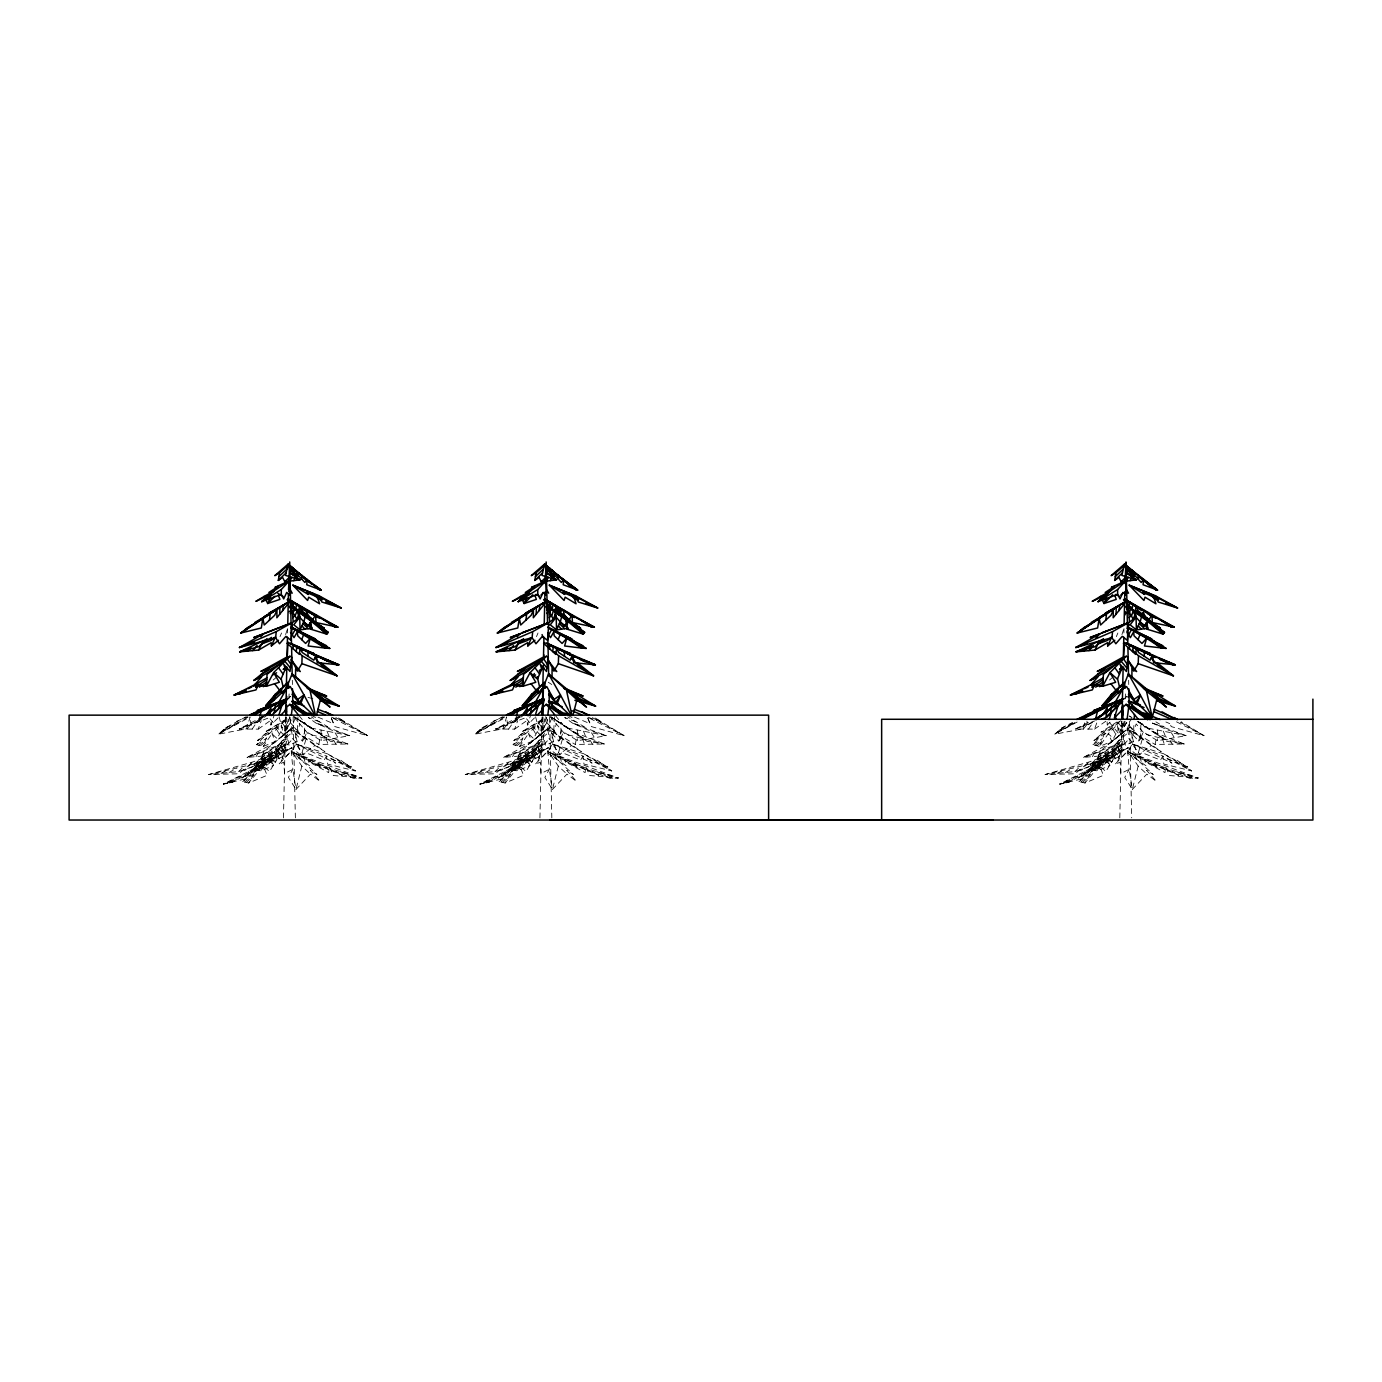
<?xml version="1.0" encoding="UTF-8"?>
<svg xmlns="http://www.w3.org/2000/svg" width="1382" height="1382" viewBox="0 0 1382 1382"><rect width="100%" height="100%" fill="white"/><g stroke="black" fill="none" stroke-linecap="round" stroke-linejoin="round"><path stroke-width="0.75" stroke-dasharray="5 3.75" d="M286.575 717.016L286.368 728.97L290.358 722.665L291.101 716.947M543.04 717.016L542.832 728.97L546.823 722.665L547.566 716.947M1122.806 722.993L1122.702 728.97L1126.676 722.665L1140.565 738.385L1143.294 731.976L1157.511 740.683L1186.119 735.673L1152.415 723.149L1168.17 730.145L1186.119 735.673L1145.125 727.606L1140.91 722.458L1140.565 738.385M283.465 817.868L285.711 716.809M287.577 632.939L287.663 628.637M290.358 722.665L304.23 738.385L304.593 722.458M539.93 817.868L542.176 716.809M546.823 722.665L560.695 738.385L561.057 722.458M1119.8 817.868L1121.942 721.11M1123.894 632.939L1123.998 628.637M282.135 756.921L258.797 767.269L258.866 764.643L238.585 771.588L208.803 774.525L252.802 761.948L291.706 747.835L293.83 748.595L283.535 759.288L282.135 756.921L287.352 749.821M538.6 756.921L515.261 767.269L515.331 764.643L495.05 771.588L465.268 774.525L509.267 761.948L548.17 747.835L550.295 748.595L539.999 759.288L538.6 756.921L543.817 749.821M1118.453 756.921L1095.131 767.269L1095.2 764.643L1074.92 771.588L1045.12 774.525L1089.137 761.948L1128.04 747.835L1130.148 748.595L1119.869 759.288L1118.453 756.921L1123.687 749.821M291.395 729.644L292.708 738.783L295.679 742.013L295.662 728.418L293.364 727.278L272.962 743.637L247.032 757.422L268.885 755.47L269.11 748.819M547.859 729.644L549.172 738.783L552.161 742.013L552.126 728.418L549.829 727.278L529.427 743.637L503.497 757.422L525.35 755.47L525.575 748.819M1127.712 729.644L1129.042 738.783L1132.013 742.013L1131.996 728.418L1129.681 727.278L1109.297 743.637L1083.367 757.422L1105.203 755.47L1105.445 748.819M297.285 730.525L298.115 714.546L308.791 727.606L349.784 735.673L321.177 740.683L306.959 731.976L304.23 738.385M553.767 730.525L554.579 714.546L565.255 727.606L606.249 735.673L577.641 740.683L563.424 731.976L560.695 738.385M1133.62 730.525L1134.035 722.527M288.803 698.912L289.201 692.969M1125.138 698.912L1125.674 691M285.798 717.154L283.897 735.431L268.402 716.792M542.28 717.154L540.362 735.431L524.866 716.792M1121.718 721.214L1120.232 735.431L1108.606 721.456M294.729 716.964L327.102 738.195L316.392 731.752L347.936 744L318.81 744.432L320.279 737.055M551.193 716.964L583.567 738.195L572.856 731.752L604.4 744L575.275 744.432L576.743 737.055M1138.284 721.611L1163.437 738.195L1152.709 731.752L1184.27 744L1155.127 744.432L1156.596 737.055M1125.086 721.352L1122.339 732.685L1127.246 728.729L1131.478 718.433M295.143 718.433L290.911 728.729L302.33 741.063L305.077 730.093M551.608 718.433L547.393 728.729L558.794 741.063L561.541 730.093M1127.246 728.729L1138.664 741.063L1141.394 730.093M301.846 766.094L295.99 789.45L288.423 777.392L292.863 769.308L291.291 750.892L278.559 764.522L283.776 762.173L284.554 773.523L292.863 769.308L295.99 789.45L310.501 774.127L320.002 781.366L310.259 770.292L316.927 774.525L291.291 750.892L301.846 766.094L310.501 774.127M558.311 766.094L552.455 789.45L544.888 777.392L549.328 769.308L547.756 750.892L535.024 764.522L540.241 762.173L541.018 773.523L549.328 769.308L552.455 789.45L566.966 774.127L576.467 781.366L566.724 770.292L573.392 774.525L547.756 750.892L558.311 766.094L566.966 774.127M1124.188 721.249L1121.631 731.423L1117.433 725.723L1118.073 729.869L1113.443 738.593L1108.26 733.704L1118.712 723.235L1122.391 728.366M1138.181 766.094L1132.324 789.45L1124.758 777.392L1129.198 769.308L1127.626 750.892L1114.894 764.522L1120.111 762.173L1120.871 773.523L1129.198 769.308L1132.324 789.45L1146.835 774.127L1156.319 781.366L1146.576 770.292L1153.262 774.525L1127.626 750.892L1138.181 766.094L1146.835 774.127M259.039 719.59L260.092 715.548M515.503 719.59L516.557 715.548M305.906 739.456L301.259 755.367L293.122 749.027L297.095 741.633L294.608 730.387L282.602 740.527L287.681 738.385L289.011 745.347L297.095 741.633L301.259 755.367L314.992 745.485L324.908 751.601L294.608 730.387L314.992 745.485M562.37 739.456L557.723 755.367L549.587 749.027L553.56 741.633L551.072 730.387L539.066 740.527L544.145 738.385L545.475 745.347L553.56 741.633L557.723 755.367L571.457 745.485L581.373 751.601L551.072 730.387L571.457 745.485M1142.223 739.456L1137.593 755.367L1129.457 749.027L1133.413 741.633L1130.925 730.387L1118.936 740.527L1123.998 738.385L1125.345 745.347L1133.413 741.633L1137.593 755.367L1151.31 745.485L1161.226 751.601L1130.925 730.387L1151.31 745.485M296.629 734.896L299.842 723.943M553.094 734.896L556.307 723.943M1132.946 734.896L1136.159 723.943L1144.797 734.101L1184.27 744L1166.926 741.357L1136.609 720.868L1147.336 727.416M248.121 717.051L218.356 734.222L250.177 716.947L246.497 728.832L218.356 734.222L225.629 727.848L246.1 716.774M504.585 717.051L474.821 734.222L506.641 716.947L502.962 728.832L474.821 734.222L482.093 727.848L502.582 716.774M1084.663 722.89L1082.832 728.832L1054.673 734.222L1061.946 727.848L1072.639 722.406M266.052 765.991L267.676 760.86M522.517 765.991L524.141 760.86M1102.37 765.991L1104.011 760.86M285.608 634.58L287.283 629.501M278.024 717.897L270.907 725.032L273.878 716.101M534.488 717.897L527.371 725.032L530.342 716.101M1121.925 634.58L1123.618 629.501M1110.074 722.181L1107.241 725.032L1108.416 721.456M262.96 716.55L239.207 729.022L258.209 729.126L261.233 720.696M519.425 716.55L495.672 729.022L514.674 729.126L517.697 720.696M1088.325 722.302L1075.524 729.022L1094.527 729.126L1097.567 720.696M280.028 636.618L281.548 632.991M536.492 636.618L538.013 632.991M1116.345 636.618L1117.883 632.991M254.772 771.847L256.948 766.785M511.236 771.847L513.43 766.785M1091.106 771.847L1093.283 766.785M269.594 762.933L271.615 758.683M526.058 762.933L528.079 758.683M1105.928 762.933L1107.949 758.683M1126.485 722.25L1120.232 735.431L1117.036 722.976M261.924 756.092L264.549 750.599M518.388 756.092L521.014 750.599M1098.258 756.092L1100.884 750.599M256.015 756.628L258.348 753M512.497 756.628L514.83 753M1092.35 756.628L1094.682 753M252.163 729.091L256.689 722.423M508.628 729.091L513.154 722.423M1088.48 729.091L1093.024 722.423L1075.524 729.022L1094.544 721.024M261.699 716.342L256.62 722.734L267.123 715.237M518.164 716.342L513.085 722.734L523.588 715.237M247.015 729.074L250.505 724.755M503.48 729.074L506.969 724.755M1083.35 729.074L1086.839 724.755M267.59 752.309L261.094 755.539L285.176 740.804L264.636 758.666L260.939 770.949L269.559 757.163L275.294 762.432L279.941 753L279.095 748.543L283.811 754.693L286.644 741.495L285.176 740.804L269.559 757.163L273.653 765.403L260.939 770.949L253.269 768.997L260.248 761.067L253.804 764.574L267.59 752.309L282.446 743.17M524.054 752.309L517.559 755.539L541.64 740.804L521.1 758.666L517.404 770.949L526.024 757.163L531.759 762.432L536.406 753L535.56 748.543L540.276 754.693L543.109 741.495L541.64 740.804L526.024 757.163L530.118 765.403L517.404 770.949L509.733 768.997L516.713 761.067L510.269 764.574L524.054 752.309L538.911 743.17M1103.907 752.309L1097.429 755.539L1121.51 740.804L1100.97 758.666L1097.256 770.949L1105.876 757.163L1111.612 762.432L1116.276 753L1115.412 748.543L1120.146 754.693L1122.979 741.495L1121.51 740.804L1105.876 757.163L1109.971 765.403L1097.256 770.949L1089.603 768.997L1096.565 761.067L1090.122 764.574L1103.907 752.309L1118.781 743.17M268.885 755.47L279.872 747.541L281.893 751.048L292.708 738.783M302.33 741.063L305.992 736.934L318.81 744.432M525.35 755.47L536.354 747.541L538.358 751.048L549.172 738.783M558.794 741.063L562.457 736.934L575.275 744.432M1105.203 755.47L1116.207 747.541L1118.211 751.048L1129.042 738.783M1138.664 741.063L1142.327 736.934L1155.127 744.432M270.475 762.104L277.35 754.399M526.939 762.104L533.815 754.399M1106.792 762.104L1113.685 754.399M270.596 729.212L264.636 732.201L287.024 718.571L267.503 735.103L263.236 746.47L271.943 733.704L277.108 738.593L281.755 729.869L281.099 725.723L285.297 731.423L288.372 719.21L287.024 718.571L271.943 733.704L275.502 741.339L263.236 746.47L256.655 744.673L263.426 737.314L257.467 740.562L270.596 729.212L284.433 720.765M527.06 729.212L521.1 732.201L543.489 718.571L523.968 735.103L519.701 746.47L528.408 733.704L533.573 738.593L538.22 729.869L537.563 725.723L541.761 731.423L544.836 719.21L543.489 718.571L528.408 733.704L531.984 741.339L519.701 746.47L513.119 744.673L519.891 737.314L513.931 740.562L527.06 729.212L540.898 720.765M1119.282 722.026L1103.821 735.103L1099.571 746.47L1108.26 733.704L1111.836 741.339L1099.571 746.47L1092.972 744.673L1099.761 737.314L1093.801 740.562L1106.93 729.212L1120.767 720.765M287.94 699.033L290.583 696.252L287.957 698.273M258.797 767.269L266.19 759.513M515.261 767.269L522.655 759.513M1124.274 699.033L1126.917 696.252L1124.292 698.273M1095.131 767.269L1102.525 759.513M263.668 760.152L256.275 764.747L285.089 744.414L257.916 768.029L248.587 783.007L263.012 765.663L269.507 771.536L276.728 759.685L276.296 754.347L281.375 761.396L286.851 745.123L285.089 744.414L263.012 765.663L267.175 775.302L248.587 783.007L242.662 781.625L252.802 771.398L245.305 776.321L263.668 760.152L281.496 747.558M520.133 760.152L512.739 764.747L541.571 744.414L514.38 768.029L505.052 783.007L519.477 765.663L525.972 771.536L533.193 759.685L532.761 754.347L537.84 761.396L543.316 745.123L541.571 744.414L519.477 765.663L523.64 775.302L505.052 783.007L499.127 781.625L509.267 771.398L501.77 776.321L520.133 760.152L537.961 747.558M1100.003 760.152L1092.592 764.747L1121.424 744.414L1094.25 768.029L1084.922 783.007L1099.346 765.663L1105.842 771.536L1113.063 759.685L1112.631 754.347L1117.71 761.396L1123.186 745.123L1121.424 744.414L1099.346 765.663L1103.492 775.302L1084.922 783.007L1078.996 781.625L1089.137 771.398L1081.622 776.321L1100.003 760.152L1117.813 747.558M238.585 771.588L243.94 766.336M495.05 771.588L500.405 766.336M1074.92 771.588L1080.275 766.336M260.939 766.837L257.605 769.826L276.676 756.818L262.511 769.048L264.221 763.348L260.904 767.494L248.656 776.218L248.76 771.329L276.106 756.179L248.535 772.728L223.383 784.095L232.28 782.298L245.823 774.939L241.833 778.187L272.444 758.373M517.404 766.837L514.069 769.826L533.141 756.818L518.976 769.048L520.686 763.348L517.369 767.494L505.121 776.218L505.225 771.329L532.571 756.179L505.017 772.728L479.848 784.095L488.744 782.298L502.288 774.939L498.297 778.187L528.926 758.373M1097.273 766.837L1093.939 769.826L1113.011 756.818L1098.828 769.048L1100.556 763.348L1097.222 767.494L1084.974 776.218L1085.095 771.329L1112.441 756.179L1084.87 772.728L1059.718 784.095L1068.614 782.298L1082.141 774.939L1078.167 778.187L1108.779 758.373M273.204 680.013L276.745 676.955M1109.539 680.013L1113.08 676.955M269.835 760.618L279.717 752.188M526.3 760.618L536.181 752.188M1106.17 760.618L1116.034 752.188M246.151 782.437L251.939 777.617M502.616 782.437L508.421 777.617M1082.486 782.437L1088.273 777.617M257.778 770.137L262.269 766.526M514.242 770.137L518.734 766.526M1094.112 770.137L1098.604 766.526M290.911 728.729L286.022 732.685L289.667 717.569L293.105 716.031L308.48 734.101L347.936 744L330.592 741.357L294.383 716.895M254.495 765.732L264.463 757.733M547.393 728.729L542.487 732.685L546.132 717.569L549.57 716.031L564.944 734.101L604.4 744L587.056 741.357L550.848 716.895M510.96 765.732L520.928 757.733M1090.813 765.732L1100.798 757.733M244.545 782.057L253.787 774.68M501.01 782.057L510.252 774.68M1080.879 782.057L1090.104 774.68M260.524 745.727L264.774 742.376M516.989 745.727L521.239 742.376M1096.859 745.727L1101.109 742.376M276.832 756.835L285.314 750.167M533.297 756.835L541.779 750.167M1113.149 756.835L1121.631 750.167M540.12 735.017L519.563 751.894L503.497 757.422L534.989 745.14L549.829 727.278L532.035 741.184L543.541 732.322M1119.99 735.017L1099.433 751.894L1083.367 757.422L1114.859 745.14L1129.681 727.278L1111.905 741.184L1123.393 732.322M284.001 734.585L290.013 729.972M271.926 744.207L279.078 738.731M540.466 734.585L546.477 729.972M528.39 744.207L535.542 738.731M1108.26 744.207L1115.412 738.731M1120.318 734.585L1126.33 729.972M263.254 717.189L258.209 721.024L239.207 729.022L270.63 717.154M279.786 737.884L287.076 732.322M519.718 717.189L514.674 721.024L495.672 729.022L527.095 717.154M255.705 769.619L262.995 764.108M512.169 769.619L519.459 764.108M1092.039 769.619L1099.329 764.108M258.745 745.243L265.603 740.147M515.21 745.243L522.068 740.147M1095.08 745.243L1101.938 740.147M242.662 781.625L255.134 772.503M499.127 781.625L511.599 772.503M1078.996 781.625L1091.469 772.503M245.305 776.321L263.945 762.795M501.77 776.321L520.409 762.795M1081.622 776.321L1100.279 762.795M265.413 714.995L251.075 725.343L250.177 716.947M521.895 714.995L507.54 725.343L506.641 716.947M1092.177 721.905L1087.392 725.343L1086.943 721.145M254.478 768.237L273.204 754.762M251.386 772.521L264.048 763.417M510.96 768.237L529.669 754.762M507.85 772.521L520.513 763.417M1090.813 768.237L1109.521 754.762M1087.72 772.521L1100.366 763.417M241.833 778.187L254.651 769.048M498.297 778.187L511.115 769.048M1078.167 778.187L1090.985 769.048M232.28 782.298L241.021 776.114M488.744 782.298L497.485 776.114M1068.614 782.298L1077.355 776.114M258.209 729.126L270.734 720.35L270.907 725.032M514.674 729.126L527.198 720.35L527.371 725.032M1094.527 729.126L1107.068 720.35M253.269 768.997L263.53 762.328M509.733 768.997L519.995 762.328M1089.603 768.997L1099.865 762.328M256.655 744.673L266.225 738.506M229.447 782.868L237.376 777.772M513.119 744.673L522.69 738.506M485.911 782.868L493.84 777.772M1092.972 744.673L1102.56 738.506M1065.781 782.868L1073.71 777.772M253.804 764.574L269.196 754.693M510.269 764.574L525.661 754.693M1090.122 764.574L1105.514 754.693M257.467 740.562L271.822 731.441M513.931 740.562L528.287 731.441M1117.105 721.905L1100.953 732.201L1106.93 729.212M1093.801 740.562L1108.157 731.441M260.697 758.442L276.193 748.612M517.162 758.442L532.657 748.612M1097.014 758.442L1112.51 748.612M264.031 734.896L278.473 725.809M520.496 734.896L534.938 725.809M1100.366 734.896L1114.808 725.809M227.045 783.352L232.435 780.001M483.51 783.352L488.9 780.001M1063.38 783.352L1068.752 780.001M229.101 772.521L236.685 768.012M485.566 772.521L493.149 768.012M1065.436 772.521L1073.019 768.012M1077.131 722.026L1054.673 734.222L1075.559 722.181L1061.946 727.848M221.051 773.315L226.821 770.31M477.516 773.315L483.285 770.31M1057.385 773.315L1063.155 770.31M221.345 731.614L229.049 728.055M477.809 731.614L485.531 728.055M1057.679 731.614L1065.384 728.055M223.314 729.886L234.923 724.669M479.779 729.886L491.387 724.669M1059.631 729.886L1071.24 724.669M225.629 727.848L239.224 722.181M482.093 727.848L495.689 722.181M236.598 721.3L247.551 716.774M493.08 721.3L504.033 716.774M315.407 763.866L342.235 775.285L335.55 771.45L353.688 778.394L361.877 777.997L292.12 752.102L291.205 752.965L309.81 765.853L308.151 759.133L312.349 763.71L328.674 772.607L329.227 766.647L333.338 775.544L361.877 777.997L330.989 768.824L292.12 752.102L321.35 767.511L297.268 754.313M571.889 763.866L598.7 775.285L592.014 771.45L610.153 778.394L618.341 777.997L548.585 752.102L547.669 752.965L566.274 765.853L564.616 759.133L568.814 763.71L585.139 772.607L585.692 766.647L589.803 775.544L618.341 777.997L587.454 768.824L548.585 752.102L577.814 767.511L553.733 754.313M1151.742 763.866L1178.552 775.285L1171.884 771.45L1190.023 778.394L1198.211 777.997L1128.438 752.102L1127.539 752.965L1146.144 765.853L1144.486 759.133L1148.667 763.71L1165.009 772.607L1165.544 766.647L1169.673 775.544L1198.211 777.997L1167.306 768.824L1128.438 752.102L1157.667 767.511L1133.603 754.313M308.013 697.374L314.25 699.119M1152.415 723.149L1164.093 726.777L1155.87 721.853M1163.558 753.743L1132.169 743.931L1139.891 754.9L1141.791 752.568L1160.5 760.1L1162.849 756.092L1191.612 770.914L1163.834 764.073L1162.849 756.092L1132.169 743.931L1171.953 763.158L1166.892 758.822L1187.725 766.837L1163.558 753.743L1191.612 770.914L1177.153 760.255M583.688 753.743L552.299 743.931L560.021 754.9L561.921 752.568L580.63 760.1L582.979 756.092L611.76 770.914L583.964 764.073L582.979 756.092L552.299 743.931L592.101 763.158L587.022 758.822L607.855 766.837L583.688 753.743L611.76 770.914L597.283 760.255M327.223 753.743L295.834 743.931L303.556 754.9L305.457 752.568L324.165 760.1L326.515 756.092L355.295 770.914L327.499 764.073L326.515 756.092L295.834 743.931L335.636 763.158L330.557 758.822L351.391 766.837L327.223 753.743L355.295 770.914L340.818 760.255M588.093 717.206L601.706 722.354L594.364 717.5L624.128 735.69L591.375 726.604L587.471 717.206L624.128 735.69L591.306 717.033M331.628 717.206L345.224 722.354L337.899 717.5L367.647 735.69L334.91 726.604L331.006 717.206L367.647 735.69L334.841 717.033M576.018 721.853L564.685 717.517L572.563 723.149L588.317 730.145L606.249 735.673L572.563 723.149L584.24 726.777L567.777 716.93M319.536 721.853L308.203 717.517L316.098 723.149L331.835 730.145L349.784 735.673L316.098 723.149L327.759 726.777L311.313 716.93M1165.89 721.974L1169.725 723.598M574.515 717.154L589.855 723.598L587.471 717.206M318.05 717.154L333.39 723.598L331.006 717.206M1187.103 774.697L1194.843 778.152M607.234 774.697L614.973 778.152M350.769 774.697L358.508 778.152M1181.023 772.901L1192.631 778.273M601.153 772.901L612.762 778.273M344.688 772.901L356.297 778.273M1176.497 721.819L1203.981 735.69L1171.228 726.604L1169.673 722.838M1176.548 771.571L1190.023 778.394M596.696 771.571L610.153 778.394M340.214 771.571L353.688 778.394M1158.686 765.127L1178.552 775.285M578.833 765.127L598.7 775.285M322.369 765.127L342.235 775.285M1145.453 759.426L1165.147 769.567M565.601 759.426L585.294 769.567M309.136 759.426L328.83 769.567M567.605 715.202L572.131 717.621M311.14 715.202L315.666 717.621M1180.28 722.216L1203.981 735.69L1181.23 721.784M1131.063 716.964L1129.439 716.031L1133.257 718.623M556.756 720.868L567.466 727.416M300.291 720.868L311.002 727.416M1145.73 727.036L1156.078 733.376M565.877 727.036L576.208 733.376M309.413 727.036L319.743 733.376M1138.457 721.801L1141.912 723.926M553.405 718.623L562.042 723.926M296.94 718.623L305.577 723.926M548.239 682.242L551.781 684.522M1116.691 745.848L1120.854 751.393M536.821 745.848L540.984 751.393M280.356 745.848L284.519 751.393M538.842 723.235L542.539 728.366M282.377 723.235L286.074 728.366M1114.618 750.962L1119.074 757.319M534.748 750.962L539.222 757.319M278.283 750.962L282.757 757.319M1110.558 752.257L1113.944 757.716M530.705 752.257L534.074 757.716M274.241 752.257L277.609 757.716M1171.383 732.771L1174.337 737.729M591.513 732.771L594.485 737.729M335.049 732.771L338.02 737.729M1170.07 740.441L1172.282 744.172M590.218 740.441L592.412 744.172M333.753 740.441L335.947 744.172M1112.786 729.178L1115.758 734.222M532.934 729.178L535.905 734.222M276.452 729.178L279.423 734.222M1118.936 743.499L1121.562 748.094M539.066 743.499L541.692 748.094M282.602 743.499L285.228 748.094M1105.963 759.288L1109.452 765.611M526.093 759.288L529.582 765.611M269.628 759.288L273.118 765.611M1121.631 722.475L1123.169 725.325M541.018 721.058L543.299 725.325M284.554 721.058L286.834 725.325M1117.796 747.904L1120.439 753.259M537.926 747.904L540.587 753.259M281.462 747.904L284.122 753.259M545.665 716.653L547.514 720.385L540.362 735.431L535.577 716.757M289.201 716.653L291.049 720.385L283.897 735.431L279.112 716.757M1134.536 754.486L1136.833 759.409M554.683 754.486L556.981 759.409M298.218 754.486L300.516 759.409M1163.316 731.182L1166.615 739.094M583.446 731.182L586.745 739.094M326.981 731.182L330.281 739.094M1154.419 762.294L1156.838 768.167M574.567 762.294L576.985 768.167M318.102 762.294L320.503 768.167M1162.314 738.489L1164.404 744.293M582.444 738.489L584.551 744.293M325.979 738.489L328.07 744.293M1139.874 756.593L1141.497 762.639M560.021 756.593L561.628 762.639M303.556 756.593L305.163 762.639M1123.186 735.103L1123.635 744.915M543.333 735.103L543.765 744.915M286.869 735.103L287.301 744.915M1107.12 721.905L1107.241 725.032M1128.645 680.255L1128.748 684.556M1129.543 721.11L1131.703 817.868M549.587 716.809L551.833 817.868M292.31 680.255L292.414 684.556M293.122 716.809L295.368 817.868M1157.373 730.024L1157.511 740.683M577.521 730.024L577.641 740.683M321.056 730.024L321.177 740.683M1118.142 741.184L1118.211 751.048M538.289 741.184L538.358 751.048M281.807 741.184L281.893 751.048M248.76 771.329L245.27 778.964L223.383 784.095L248.76 771.329M505.225 771.329L501.735 778.964L479.848 784.095L505.225 771.329M1085.095 771.329L1081.605 778.964L1059.718 784.095L1085.095 771.329M291.706 747.835L262.839 764.401L273.757 755.021L264.947 760.843L244.044 770.638L252.802 761.948L238.723 773.782L208.803 774.525L258.935 762.829L291.706 747.835M548.17 747.835L519.304 764.401L530.222 755.021L521.411 760.843L500.509 770.638L509.267 761.948L495.188 773.782L465.268 774.525L515.4 762.829L548.17 747.835M1128.04 747.835L1099.174 764.401L1110.091 755.021L1101.264 760.843L1080.379 770.638L1089.137 761.948L1075.058 773.782L1045.12 774.525L1095.252 762.829L1128.04 747.835M293.364 727.278L278.525 745.14L247.032 757.422L263.098 751.894L293.364 727.278"/><path stroke-width="1.5" d="M295.558 677.387L295.61 668.923L300.291 671.548L291.066 659.75M295.523 708.361L295.558 704.302M552.023 677.387L552.074 668.923L556.756 671.548L547.531 659.75M552.005 706.34L552.04 702.281M1131.893 677.387L1131.944 668.923L1136.626 671.548L1127.401 659.75M1131.858 708.361L1131.875 704.302M286.61 715.03L286.748 707.066L289.805 704.354L309.637 714.39L297.907 710.158M543.074 715.03L543.212 707.066L546.27 704.354L566.102 714.39L554.372 710.158M1122.875 719.02L1123.065 707.066L1126.123 704.354L1151.983 717.621L1138.958 712.957L1150.93 718.899M307.27 615.145L307.357 610.084M563.735 615.145L563.821 610.084M1143.588 615.145L1143.691 610.084M286.661 700.605L286.748 696.407M543.126 700.605L543.385 688.029L521.878 708.24M285.763 714.649L286.8 667.351M286.99 658.748L287.473 637.24M287.767 624.336L288.423 594.243M288.527 589.941L289.702 561.973L291.17 628.637M542.228 714.649L543.316 665.191M543.454 658.748L543.938 637.24M544.232 624.336L544.94 592.083M545.13 583.48L546.166 561.973L547.548 624.336M1121.994 718.951L1123.134 667.351M1123.324 658.748L1123.808 637.24M1124.084 624.336L1124.81 592.083M1125 583.48L1126.019 561.973L1127.505 628.637M279.717 614.213L279.907 607.424M536.199 614.213L536.371 607.424M1116.051 614.213L1116.241 607.424M292.276 660.769L297.372 671.151L301.881 663.654L302.14 655.759L299.324 653.03M548.758 660.769L553.837 671.151L558.345 663.654L558.604 655.759L554.372 651.665M1128.61 660.769L1133.706 671.151L1138.215 663.654L1138.474 655.759L1132.825 650.3M287.145 659.059L288.026 642.129M543.61 659.059L543.834 654.826M1123.48 659.059L1124.24 644.237M1134.242 718.536L1134.449 714.546M275.64 637.672L276.227 631.643L292.362 622.556L291.066 640.35L285.901 636.342L279.492 643.77L275.64 637.672L239.397 647.536L263.582 633.802L292.362 622.556L253.787 637.517L263.582 633.802L260.749 636.757M532.105 637.672L532.692 631.643L548.827 622.556L547.531 640.35L542.366 636.342L535.957 643.77L532.105 637.672L495.862 647.536L520.047 633.802L517.213 636.757M1111.957 637.672L1112.562 631.643L1128.697 622.556L1127.384 640.35L1122.236 636.342L1115.81 643.77L1111.957 637.672L1075.714 647.536L1099.917 633.802L1095.667 638.242M286.022 715.133L286.437 711.074M1121.925 719.193L1122.771 711.074M292.708 571.094L293.036 568.157M549.19 571.094L549.5 568.157M1129.042 571.094L1129.37 568.157M269.438 620.155L270.25 613.573M296.249 651.596L296.871 646.396M525.903 620.155L526.715 613.573M552.714 651.596L553.336 646.396M1105.773 620.155L1106.567 613.573M1132.566 651.596L1133.205 646.396M291.343 715.047L292.328 707.446M547.808 715.047L548.792 707.446M1127.176 718.847L1128.645 707.446M269.956 715.15L270.976 707.67L267.02 713.838M526.421 715.15L527.44 707.67L523.484 713.838M274.206 712.767L275.467 704.371M530.671 712.767L531.932 704.371M1110.523 712.767L1111.784 704.371M282.584 610.671L283.448 605.161M539.049 610.671L539.913 605.161M1118.919 610.671L1119.783 605.161M290.065 606.733L290.738 602.656M546.529 606.733L547.203 602.656L548.654 602.016L562.025 610.619M1125.034 614.886L1125.553 611.829M1126.382 606.733L1127.056 602.656M279.613 572.735L274.811 575.655L288.112 564.081L290.876 573.375L300.032 579.87L284.83 581.753L282.602 577.417L278.318 580.405L279.613 572.735L287.767 565.583M295.8 609.065L296.681 603.917M301.552 578.833L302.14 575.378M544.525 581.356L541.295 581.753L539.066 577.417L534.799 580.405L536.095 572.735L544.232 565.583M552.264 609.065L553.145 603.917M558.017 578.833L558.604 575.378M1115.948 572.735L1111.145 575.655L1124.447 564.081L1127.194 573.375L1136.367 579.87L1121.148 581.753L1118.936 577.417L1114.652 580.405L1115.948 572.735L1124.102 565.583M1132.134 609.065L1132.998 603.917M1137.887 578.833L1138.474 575.378M293.191 612.969L294.072 608.702M549.656 612.969L550.537 608.702M1129.526 612.969L1130.407 608.702M286.229 715.202L285.141 710.763L286.54 704.906M542.331 713.734L541.606 710.763L543.938 700.985M1122.564 715.202L1121.458 710.763L1122.875 704.906M316.426 715.479L320.451 699.707L292.068 673.88L286.039 689.117L290.289 686.56L297.441 699.586L303.988 694.991L292.068 673.88L322.282 698.998L316.409 694.904L330.056 707.1L320.451 699.707M572.891 715.479L576.916 699.707L548.533 673.88L542.504 689.117L546.754 686.56L553.906 699.586L560.453 694.991L548.533 673.88L578.747 698.998L572.874 694.904L586.521 707.1L576.916 699.707M1156.769 699.707L1152.26 717.448L1137.196 703.369L1140.323 694.991L1128.403 673.88L1122.357 689.117L1126.624 686.56L1133.758 699.586L1140.323 694.991L1152.26 717.448L1146.524 691.155L1128.403 673.88L1158.617 698.998L1152.743 694.904L1166.391 707.1L1146.524 691.155M260.092 715.548L261.129 711.505M303.85 621.883L305.163 616.821M516.557 715.548L517.594 711.505M560.315 621.883L561.628 616.821M1097.463 711.505L1095.373 719.59L1103.337 713.838L1107.293 707.67L1106.032 717.016L1122.529 701.451M1140.185 621.883L1141.48 616.821M278.698 708.534L280.719 701.762M535.162 708.534L537.183 701.762M1115.032 708.534L1117.053 701.762M279.112 714.339L281.859 705.407M535.577 714.339L538.324 705.407M1118.176 705.407L1114.358 717.897L1121.458 710.763M534.298 673.518L533.21 676.955L535.577 674.917M294.366 573.513L295.489 570.092M550.831 573.513L551.954 570.092M1130.701 573.513L1131.806 570.092M1109.02 719.677L1111.387 712.525M290.997 630.693L291.965 627.877L325.219 648.089L329.762 648.434L308.704 635.945L291.878 627.722L314.837 640.212L325.219 648.089L308.151 645.981L310.259 638.346L305.612 643.459L297.735 635.806L297.303 631.868L294.038 637.655L290.496 632.11M295.04 616.027L297.044 610.879M551.504 616.027L553.508 610.879M1131.357 616.027L1133.378 610.879M301.673 639.641L303.695 634.58M558.138 639.641L560.176 634.58M1138.008 639.641L1140.029 634.58M270.233 597.629L267.693 603.502L264.117 596.419L272.79 591.755M526.697 597.629L524.158 603.502L520.582 596.419L529.254 591.755M1106.567 597.629L1104.028 603.502L1100.452 596.419L1109.107 591.755M293.779 580.647L294.815 578.246M550.243 580.647L551.28 578.246M1130.096 580.647L1131.15 578.246M258.659 650.041L271.2 642.682L271.373 645.93L275.519 636.791L271.097 640.471L261.699 643.857L258.659 650.041L239.673 651.838L267.072 639.071L261.889 643.96L271.477 637.413M515.14 650.041L518.164 643.857L523.536 639.071L496.138 651.838L515.14 650.041L527.665 642.682L527.838 645.93L531.154 638.622M1094.993 650.041L1107.535 642.682L1107.708 645.93L1111.854 636.791L1107.431 640.471L1098.034 643.857L1094.993 650.041L1075.991 651.838L1103.406 639.071L1098.224 643.96L1104.615 639.59M258.589 684.194L255.981 689.929L234.076 695.042L255.825 684.107M515.054 684.194L512.446 689.929L490.541 695.042L514.104 683.192M1094.924 684.194L1092.298 689.929L1070.411 695.042L1092.16 684.107M290.825 628.585L292.483 624.992L291.049 623.921M1127.159 628.585L1128.818 624.992M293.934 610.55L292.483 613.314L293.209 622.055L299.721 617.167L297.458 612.623M292.258 634.891L295.126 629.674M551.591 629.674L548.74 634.891L550.502 637.655L553.785 631.868L554.199 635.806L562.077 643.459L566.724 638.346L581.684 648.089L586.227 648.434L565.169 635.945L548.343 627.722L571.302 640.212L581.684 648.089L564.616 645.981L566.724 638.346L548.429 627.877M1128.593 634.891L1131.443 629.674M278.542 702.712L286.92 688.029M535.007 702.712L543.385 688.029M1114.859 702.712L1123.255 688.029M289.667 581.166L291.965 577.365M548.429 577.365L546.132 581.166L556.497 579.87L547.341 573.375L544.577 564.081L531.275 575.655L536.095 572.735M1126.002 581.166L1128.282 577.365M272.254 698.964L275.415 694.127L287.957 682.414L289.011 687.977L285.936 688.115L283.327 691.933L280.736 691.138L265.845 705.666L274.275 699.551L275.415 694.127L265.845 705.666L287.957 682.414L285.521 685.455M303.867 696.217L299.358 702.315L294.28 694.887M560.349 696.217L555.823 702.315L550.744 694.887M1140.202 696.217L1135.693 702.315L1130.597 694.887L1127.867 696.891M285.988 668.197L287.387 667.782L284.537 670.218M1122.322 668.197L1123.704 667.782L1119.455 671.445M307.84 616.873L324.131 628.223L318.447 624.975L328.19 632.317L326.791 634.131L310.104 629L311.347 621.364L290.669 606.214L289.512 606.853L296.871 619.084L299.22 613.383L299.98 617.512L307.737 626.253L311.347 621.364L326.791 634.131L314.578 622.746L290.669 606.214L313.282 619.862L293.848 608.408M564.305 616.873L580.595 628.223L574.912 624.975L584.655 632.317L583.256 634.131L566.568 629L567.812 621.364L547.134 606.214L545.976 606.853L553.336 619.084L555.685 613.383L556.445 617.512L564.202 626.253L567.812 621.364L583.256 634.131L571.042 622.746L547.134 606.214L569.747 619.862L550.312 608.408M1144.175 616.873L1160.448 628.223L1154.782 624.975L1164.525 632.317L1163.126 634.131L1146.438 629L1147.682 621.364L1127.004 606.214L1125.846 606.853L1133.205 619.084L1135.538 613.383L1136.298 617.512L1144.054 626.253L1147.682 621.364L1163.126 634.131L1150.895 622.746L1127.004 606.214L1149.617 619.862L1130.165 608.408M281.876 689.998L273.809 697.513M538.341 689.998L528.719 698.964L531.88 694.127L544.422 682.414L545.475 687.977L542.4 688.115L539.792 691.933L537.201 691.138L522.31 705.666L530.74 699.551L531.88 694.127L522.31 705.666L544.422 682.414L541.986 685.455M1118.193 689.998L1108.589 698.964L1111.733 694.127L1124.292 682.414L1125.328 687.977L1122.27 688.115L1119.645 691.933L1117.053 691.138L1102.18 705.666L1110.592 699.551L1111.733 694.127L1102.18 705.666L1124.292 682.414L1120.629 686.958M290.946 607.354L293.416 604.504M547.427 607.354L549.881 604.504L550.969 606.681L546.996 610.533M1127.28 607.354L1129.75 604.504M289.892 656.225L267.089 674.295L266.329 686.284L273.619 672.619L281.012 679.098L285.279 669.164L283.725 664.12L290.03 671.479L291.706 657.158L289.892 656.225L273.619 672.619L279.337 682.276L266.329 686.284L254.651 684.729L261.699 676.783L253.77 680.445L268.972 668.042L286.869 658.627M546.356 656.225L523.571 674.295L522.793 686.284L530.083 672.619L537.477 679.098L541.744 669.164L540.189 664.12L546.495 671.479L548.17 657.158L546.356 656.225L530.083 672.619L535.819 682.276L522.793 686.284L511.115 684.729L518.164 676.783L510.234 680.445L525.436 668.042L543.333 658.627M1126.226 656.225L1103.423 674.295L1102.663 686.284L1109.936 672.619L1117.33 679.098L1121.614 669.164L1120.042 664.12L1126.365 671.479L1128.04 657.158L1126.226 656.225L1109.936 672.619L1115.671 682.276L1102.663 686.284L1090.968 684.729L1098.016 676.783L1090.087 680.445L1105.289 668.042L1123.203 658.627M252.612 650.611L257.156 645.515M509.077 650.611L513.62 645.515M1088.947 650.611L1093.473 645.515M292.846 617.685L295.143 615.145M549.31 617.685L551.608 615.145M1129.18 617.685L1131.478 615.145M281.289 589.544L289.339 580.82L289.65 595.106L286.696 592.394L283.69 598.907L281.306 594.398L281.289 589.544L261.751 601.654L281.306 594.398M537.753 589.544L545.804 580.82L546.115 595.106L543.161 592.394L540.172 598.907L537.771 594.398L537.753 589.544L518.215 601.654L537.771 594.398M1117.606 589.544L1125.674 580.82L1125.985 595.106L1123.013 592.394L1120.025 598.907L1117.641 594.398L1117.606 589.544L1098.085 601.654L1117.641 594.398M275.053 712.525L285.504 701.59M528.58 715.617L544.404 699.033M1121.839 701.59L1106.965 717.154L1101.316 719.279M274.932 596.229L267.693 603.502L279.872 599.408L278.508 595.348M532.847 594.778L524.158 603.502L536.337 599.408L534.972 595.348M1112.7 594.778L1104.028 603.502L1116.207 599.408L1114.842 595.348M280.874 715.047L285.141 710.763M537.339 715.047L541.606 710.763M284.83 581.753L289.857 576.726M541.295 581.753L546.322 576.726M1121.148 581.753L1126.192 576.726M289.218 611.829L294.504 606.681M1128.196 609.255L1130.839 606.681M278.318 580.405L286.091 572.874M534.799 580.405L542.556 572.874M1114.652 580.405L1122.426 572.874M247.482 651.095L250.971 647.743L239.673 651.838L258.676 646.707L267.072 639.071M503.946 651.095L507.436 647.743L496.138 651.838L515.14 646.707L523.536 639.071M1083.816 651.095L1086.131 648.866M290.203 613.453L293.174 610.602M546.667 613.453L551.124 609.186L548.948 613.314L549.673 622.055L556.186 617.167L554.683 614.126M1126.52 613.453L1129.509 610.602M268.678 713.768L271.77 710.814M1104.995 713.768L1108.105 710.814M278.974 576.57L286.972 569.038M271.2 715.6L286.195 701.451M535.439 576.57L543.437 569.038M527.665 715.6L544.163 700.035L543.195 698.774L513.551 710.693L538.082 701.192M1115.309 576.57L1123.307 569.038M265.413 708.24L285.383 689.48M1101.748 708.24L1121.718 689.48M1103.406 639.071L1094.993 646.707L1075.991 651.838L1085.406 648.434M539.585 671.445L543.852 667.782L539.239 670.477M540.915 595.089L543.852 592.636M1120.767 595.089L1123.721 592.636M530.515 638.018L527.561 640.471L518.164 643.857L524.745 639.59M272.565 611.362L240.848 633.025L261.319 627.981L262.856 618.29L287.508 602.569L288.302 603.571L276.866 617.771L276.97 610.205L274.673 615.301L264.221 625.027L262.856 618.29L240.848 633.025L287.508 602.569L268.885 613.314L284.122 604.694M529.03 611.362L497.313 633.025L517.784 627.981L519.321 618.29L543.972 602.569L544.784 603.571L533.331 617.771L533.435 610.205L531.137 615.301L520.686 625.027L519.321 618.29L497.313 633.025L543.972 602.569L525.35 613.314L540.587 604.694M1108.882 611.362L1077.165 633.025L1097.636 627.981L1099.174 618.29L1123.842 602.569L1124.637 603.571L1113.184 617.771L1113.305 610.205L1110.99 615.301L1100.556 625.027L1099.174 618.29L1077.165 633.025L1123.842 602.569L1105.22 613.314L1120.457 604.694M271.373 645.93L278.49 640.263M527.838 645.93L534.955 640.263M1107.708 645.93L1114.808 640.263M266.605 714.632L273.791 709.121L267.814 713.198M278.49 705.528L281.634 703.127M523.07 714.632L528.822 710.227M1116.397 704.319L1096.22 719.746M264.618 715.6L286.679 699.016M521.083 715.6L534.696 705.58M543.143 699.016L529.496 709.018L536.026 704.647M1122.996 699.016L1097.757 717.984L1102.94 714.632L1093.801 719.435M263.288 686.699L266.778 684.176M519.753 686.699L523.242 684.176M1099.623 686.699L1103.095 684.176M261.526 685.645L266.605 681.982M517.991 685.645L523.07 681.982M1097.844 685.645L1102.94 681.982M259.35 687.165L262.407 684.988M515.814 687.165L518.872 684.988M1095.684 687.165L1098.742 684.988M255.739 686.854L258.935 684.574M1092.074 686.854L1095.27 684.574M281.565 702.764L286.644 699.275M543.109 699.275L533.763 705.891M1117.883 702.764L1122.979 699.275M524.296 713.198L530.256 709.121M1104.149 713.198L1110.126 709.121M288.216 642.544L287.111 643.286L299.289 654.377L300.101 648.59L302.278 652.529L313.783 660.181L316.305 655.051L338.918 664.811L329.59 661.736M544.681 642.544L543.575 643.286L555.754 654.377L556.566 648.59L558.743 652.529L570.265 660.181L572.77 655.051L595.383 664.811L586.054 661.736M1124.533 642.544L1123.445 643.286L1135.624 654.377L1136.436 648.59L1138.613 652.529L1150.118 660.181L1152.623 655.051L1175.253 664.811L1173.612 665.157L1159.584 659.197M277.298 705.891L281.721 702.92M1113.633 705.891L1118.055 702.92M258.365 685.23L266.761 679.616M514.83 685.23L523.225 679.616M1094.699 685.23L1103.078 679.616M240.157 693.816L246.497 689.739M496.622 693.816L502.962 689.739M1076.474 693.816L1082.814 689.739M237.739 694.3L243.128 690.965L234.076 695.042L246.359 691.415M494.203 694.3L499.593 690.965M1074.073 694.3L1079.463 690.965L1070.411 695.042L1082.693 691.415M243.387 630.918L248.449 627.808M499.852 630.918L504.914 627.808M1079.722 630.918L1084.766 627.808M245.063 629.553L252.595 624.958M501.528 629.553L509.06 624.958M1081.38 629.553L1088.93 624.958M264.117 596.419L255.86 601.36L271.235 594.312M283.155 669.337L286.817 667.143L283.811 668.802M520.582 596.419L512.342 601.36L529.531 593.31M1100.452 596.419L1092.195 601.36L1107.569 594.312M1119.472 669.337L1123.134 667.143L1120.146 668.802M255.722 687.251L260.49 684.418M513.776 686.301L516.954 684.418M1092.039 687.251L1096.824 684.418M247.032 627.929L255.653 622.85M503.497 627.929L512.135 622.85M1083.35 627.929L1091.987 622.85M254.927 622.418L267.642 614.973M511.392 622.418L524.106 614.973M1091.244 622.418L1103.959 614.973M263.737 616.89L276.331 609.548M520.202 616.89L532.796 609.548M1100.072 616.89L1112.665 609.548M1080.897 719.106L1123.065 698.774L1093.404 710.693L1117.934 701.192M254.651 684.729L266.864 677.871M511.115 684.729L523.329 677.871M1090.968 684.729L1103.199 677.871M286.143 657.452L260.87 671.427L268.972 668.042M253.77 680.445L272.15 670.287M273.014 674.779L276.59 672.792M542.625 657.452L517.352 671.427L525.436 668.042M510.234 680.445L528.615 670.287M1122.478 657.452L1097.204 671.427L1105.289 668.042M1090.087 680.445L1108.485 670.287M576.052 617.719L594.381 627.152L572.476 622.539L571.993 614.783L544.733 599.08L543.61 599.702L555.167 612.174L556.238 606.491L558.207 610.671L569.263 619.637L571.993 614.783L594.381 627.152L591.79 627.203L588.041 625.061M261.371 674.243L279.907 664.137M517.835 674.243L536.371 664.137M1097.688 674.243L1116.241 664.137M502.823 691.415L490.541 695.042L511.945 685.368M1082.745 718.986L1123.065 698.774M253.822 715.133L286.73 698.774L257.087 710.693L281.617 701.192M510.286 715.133L543.195 698.774L508.023 715.427M263.202 708.62L249.9 714.96L269.835 706.772M519.684 708.62L506.382 714.96L526.3 706.772M1076.733 719.486L1099.536 708.62M251.559 715.427L286.73 698.774M248.086 688.72L251.714 687.079M253.597 686.232L257.363 684.522M1084.404 688.72L1088.049 687.079M276.227 631.643L239.397 647.536L254.599 641.904M532.692 631.643L495.862 647.536L507.263 643.304M1112.562 631.643L1075.714 647.536L1087.133 643.304M251.213 715.271L256.689 712.991M507.678 715.271L513.154 712.991M1078.409 719.037L1093.007 712.991M1086.235 714.96L1106.153 706.772M520.047 633.802L510.252 637.517L548.827 622.556L522.379 632.714L528.079 630.555M1107.949 630.555L1102.249 632.714L1128.697 622.556L1090.122 637.517L1099.917 633.802M1087.306 647.743L1091.935 646.068M311.986 628.119L300.084 629.933L293.813 624.802L299.721 617.167L300.084 629.933L303.643 621.952L311.986 628.119L309.844 622.608M568.451 628.119L556.549 629.933L550.278 624.802L556.186 617.167L556.549 629.933L560.107 621.952L566.793 626.892M331.576 625.061L335.325 627.203L337.916 627.152L288.268 599.08L287.145 599.702L298.685 612.174L299.773 606.491L301.742 610.671L312.798 619.637L315.528 614.783L316.012 622.539L337.916 627.152L318.102 616.959L288.268 599.08L300.93 607.354M1167.894 625.061L1171.642 627.203L1174.251 627.152L1124.602 599.08L1123.48 599.702L1135.019 612.174L1136.108 606.491L1138.077 610.671L1149.116 619.637L1151.862 614.783L1152.346 622.539L1174.251 627.152L1154.419 616.959L1124.602 599.08L1139.027 608.477M1312.9 719.279L881.647 719.279L881.647 820.027M1145.022 635.945L1166.097 648.434L1144.469 645.981L1146.594 638.346L1128.299 627.877L1126.831 632.11L1130.355 637.655L1133.637 631.868L1134.052 635.806L1141.947 643.459L1146.594 638.346L1161.536 648.089L1151.171 640.212L1128.213 627.722L1151.897 639.089L1127.591 627.048M1150.878 586.037L1157.563 590.131L1125.743 566.24L1132.342 575.931L1133.655 572.165L1134.57 575.206L1141.204 582.444L1143.553 579.421L1143.104 584.759L1157.563 590.131L1126.572 565.946L1135.693 574.031M569.384 584.741L577.693 590.131L545.89 566.24L552.489 575.931L553.802 572.165L554.718 575.206L561.334 582.444L563.701 579.421L563.234 584.759L577.693 590.131L561.127 577.797L571.44 586.797L560.332 577.693M314.543 586.037L321.229 590.131L289.408 566.24L296.007 575.931L297.337 572.165L298.253 575.206L304.869 582.444L307.219 579.421L306.769 584.759L321.229 590.131L314.284 585.139L320.019 589.976M1156.786 700.864L1175.443 706.098L1153.124 692.365L1143.553 688.34M574.86 700.277L595.59 706.098L573.271 692.365L563.701 688.34M320.469 700.864L339.126 706.098L316.789 692.365L307.236 688.34M1128.628 700.968L1140.426 704.803M1154.177 709.277L1177.723 719.642M548.775 700.968L558.587 704.164M574.325 709.277L589.147 715.081M292.293 700.968L302.122 704.164M317.86 709.277L332.682 715.081M1138.215 663.654L1173.456 675.85L1157.511 663.049M558.345 663.654L593.604 675.85L577.641 663.049M301.881 663.654L337.139 675.85L321.177 663.049M1128.507 602.016L1141.895 610.619M292.189 602.016L307.305 611.88M564.685 714.96L559.088 712.957L564.305 715.34M308.203 714.96L302.623 712.957L307.84 715.34M1134.242 710.158L1145.954 714.39M1144.538 717.517L1150.204 719.694M1144.279 688.132L1163.039 696.079L1153.124 692.365L1160.137 699.758L1175.443 706.098L1154.074 696.373M1130.459 707.446L1139.925 711.143M564.409 688.132L583.187 696.079L573.271 692.365L580.267 699.758L595.59 706.098L574.204 696.373M550.589 707.446L560.073 711.143M307.944 688.132L326.722 696.079L316.789 692.365L323.803 699.758L339.126 706.098L317.739 696.373M294.124 707.446L303.608 711.143M1154.298 598.648L1155.905 603.761L1145.004 597.179L1143.933 600.462L1129.163 585.156L1149.168 593.448L1154.298 598.648L1158.185 600.203M1165.942 603.312L1177.568 607.994L1155.093 595.607L1129.163 585.156L1144.607 594.45L1142.741 592.498L1158.686 598.959L1155.093 595.607L1158.202 602.016L1177.568 607.994L1149.168 593.448M1157.632 657.711L1175.253 664.811L1153.538 662.704L1152.623 655.051L1126.088 643.217L1138.63 650.559M574.446 598.648L576.035 603.761L565.134 597.179L564.081 600.462L549.293 585.156L569.315 593.448L574.446 598.648L578.315 600.203M586.072 603.312L597.715 607.994L575.223 595.607L549.293 585.156L564.754 594.45L562.871 592.498L578.816 598.959L575.223 595.607L578.332 602.016L597.715 607.994L569.315 593.448M577.762 657.711L593.742 665.157M317.981 598.648L319.57 603.761L308.67 597.179L307.616 600.462L292.829 585.156L312.85 593.448L317.981 598.648L321.851 600.203M325.737 601.757L341.233 607.994L318.758 595.607L292.829 585.156L308.29 594.45L306.407 592.498L322.351 598.959L318.758 595.607L321.868 602.016L341.233 607.994L312.85 593.448M1128.593 701.123L1144.089 707.567M1153.78 711.575L1171.003 719.055M562.301 706.755L548.74 701.123L552.385 702.954M571.975 710.78L581.667 714.788M303.885 705.96L292.276 701.123L297.786 703.818M317.445 711.575L325.202 714.788M1160.137 719.573L1144.797 713.129L1145.695 716.878L1128.248 701.711M564.927 713.129L568.762 714.736M308.462 713.129L312.297 714.736M1126.192 642.941L1150.256 653.531L1144.451 651.613L1153.676 657.037M548.188 643.753L570.386 653.531L564.582 651.613L573.806 657.037M291.723 643.753L313.921 653.531L308.117 651.613L317.342 657.037M546.218 643.217L572.77 655.051L573.668 662.704L595.383 664.811L584.5 660.423L594.26 665.053M289.754 643.217L316.305 655.051L317.204 662.704L338.918 664.811L312.453 653.738L328.57 661.598L301.846 648.832M565.169 635.945L572.044 639.089L547.721 627.048M308.704 635.945L315.562 639.089L291.257 627.048M1147.146 653.479L1154.264 656.744M567.294 653.479L574.394 656.744M310.829 653.479L317.929 656.744M1125.915 643.183L1155.68 656.934M546.063 643.183L575.81 656.934M289.598 643.183L310.674 652.926M1168.222 661.978L1174.579 664.949M588.352 661.978L594.709 664.949M331.887 661.978L338.245 664.949M1164.37 660.423L1174.13 665.053M328.035 660.423L337.795 665.053M1125.293 566.948L1131.582 569.989M545.424 566.948L551.729 569.989M288.959 566.948L295.264 569.989M1161.536 659.283L1173.612 665.157M1148.77 653.738L1155.939 657.227M1159.533 658.989L1166.702 662.479M1126.814 643.77L1145.799 653.03M568.918 653.738L576.087 657.227M579.663 658.989L585.035 661.598L558.311 648.832M548.861 644.703L560.246 650.248M325.202 659.283L337.277 665.157M290.496 643.77L303.781 650.248M1138.181 648.832L1156.026 657.573M1128.679 644.444L1145.367 652.649M548.809 644.444L565.514 652.649M292.345 644.444L309.05 652.649M1136.28 632.127L1154.005 640.851M556.428 632.127L574.135 640.851M299.963 632.127L317.67 640.851M1145.298 637.016L1162.97 645.757M565.428 637.016L583.1 645.757M308.963 637.016L326.636 645.757M1154.264 642.561L1166.097 648.434M574.411 642.561L586.227 648.434M317.946 642.561L329.762 648.434M580.285 659.179L585.191 661.65M323.82 659.179L328.726 661.65M567.035 653.444L571.63 655.794M1126.365 570.593L1132.169 573.599M546.512 570.593L552.299 573.599L554.337 576.242L547.341 573.375L556.497 579.87L541.986 575.378L544.577 564.081L553.664 571.837L546.616 568.468L550.278 570.939M290.047 570.593L294.383 572.839M1155.767 643.701L1164.646 648.331M575.914 643.701L584.793 648.331M319.449 643.701L328.311 648.331M1125.19 591.427L1128.541 593.172L1125.794 588.525M288.855 591.427L292.207 593.172L289.477 588.525M1124.896 565.618L1129.647 568.14M1157.805 645.256L1163.419 648.227M545.026 565.618L549.794 568.14M577.952 645.256L583.55 648.227M288.562 565.618L293.312 568.14M321.488 645.256L327.085 648.227M295.558 702.281L299.324 704.302M1162.055 711.851L1174.804 719.106M582.185 711.851L587.661 714.96M325.72 711.851L331.196 714.96M1138.474 655.759L1173.456 675.85L1158.133 665.45L1151.137 657.936M558.604 655.759L593.604 675.85L578.281 665.45L571.267 657.936L574.463 660.492M302.14 655.759L337.139 675.85L321.816 665.45L314.802 657.936M1115.861 594.312L1119.299 596.316M536.009 594.312L539.429 596.316M277.817 593.327L282.965 596.316M549.846 645.29L553.422 647.398M291.585 644.237L302.312 650.559M1147.509 613.522L1152.623 616.579M569.349 614.541L572.77 616.579M311.175 613.522L316.288 616.579M544.733 599.08L557.792 606.905M559.485 607.925L574.567 616.959M1167.116 623.489L1173.18 627.169M587.264 623.489L593.31 627.169M330.799 623.489L336.845 627.169M1152.312 622.539L1137.472 613.453L1135.296 610.654M557.602 613.453L572.442 622.539M315.977 622.539L301.138 613.453L297.873 609.255L310.674 618.341M1145.609 619.084L1160.448 628.223M565.739 619.084L580.595 628.223M309.274 619.084L324.131 628.223M1163.212 621.485L1172.472 627.186M583.359 621.485L592.619 627.186M326.895 621.485L336.154 627.186M1154.557 626.15L1164.525 632.317M574.687 626.15L584.655 632.317M318.223 626.15L328.19 632.317M1160.344 620.017L1171.642 627.203M1147.82 613.003L1156.181 618.359M580.492 620.017L591.79 627.203M567.95 613.003L574.653 617.288M546.754 600.548L557.395 607.354M324.027 620.017L335.325 627.203M311.486 613.003L319.864 618.359M306.251 610.758L309.81 613.021M1137.662 606.905L1154.333 617.599M559.468 607.976L574.463 617.599M301.328 606.905L317.998 617.599M1128.558 601.464L1142.378 610.378M548.706 601.464L564.236 611.483M292.224 601.464L307.771 611.483M1156.319 627.791L1164.076 632.887M576.467 627.791L584.223 632.887M320.002 627.791L327.741 632.887M1174.216 717.5L1177.153 719.435M1158.721 630.037L1163.696 633.388M578.868 630.037L583.843 633.388M322.403 630.037L327.361 633.388M1126.485 568.468L1134.19 576.242L1127.194 573.375L1136.367 579.87L1121.839 575.378L1124.447 564.081L1133.534 571.837M555.737 607.838L561.092 611.466M290.151 568.468L293.813 570.939M299.272 607.838L302.848 610.257M1135.797 610.395L1145.402 617.201M567.138 618.341L554.337 609.255L558.76 614.886M1147.699 719.78L1126.123 704.354L1138.319 719.296M561.247 715.064L546.27 704.354L554.579 714.546M304.783 715.064L289.805 704.354L298.115 714.546M547.514 623.921L548.948 624.992M1140.185 577.693L1148.131 584.189M303.867 577.693L311.796 584.189M559.537 576.501L546.719 565.946L559.002 576.795M1153.072 586.918L1156.838 590.045M573.219 586.918L576.968 590.045M316.754 586.918L320.503 590.045M1150.619 585.139L1156.354 589.976M570.766 585.139L576.484 589.976M548.395 701.711L562.664 714.114M291.913 701.711L306.199 714.114M1148.822 583.843L1155.784 589.907M1142.448 579.075L1151.31 586.797L1148.839 584.569M568.952 583.843L575.914 589.907M319.449 589.907L290.255 565.946L299.376 574.031M304.645 577.797L312.021 584.223M1134.674 572.614L1144.952 581.597M554.821 572.614L559.226 576.449M562.163 579.023L565.1 581.597M298.357 572.614L308.635 581.597M1129.025 567.967L1135.417 573.582M549.172 567.967L561.023 578.488M292.708 567.967L299.082 573.582M568.987 584.569L571.44 586.797M1138.613 576.38L1140.876 578.488M302.278 576.38L305.698 579.542M569.384 714.632L557.326 703.369L560.453 694.991L571.405 715.582M312.919 714.632L300.861 703.369L303.988 694.991L314.941 715.582M297.199 571.837L288.112 564.081L285.521 575.378L300.032 579.87L290.876 573.375L297.856 576.242L295.834 573.599M1139.234 623.593L1144.521 628.689M559.382 623.593L564.668 628.689M302.917 623.593L308.203 628.689M1138.232 625.839L1141.307 629.19M558.38 625.839L561.455 629.19M301.915 625.839L304.99 629.19M1121.199 661.27L1126.779 667.886M541.347 661.27L546.927 667.886M284.865 661.27L290.462 667.886M1128.438 694.317L1136.229 703.749M548.585 694.317L556.376 703.749M292.12 694.317L299.911 703.749M1110.852 683.658L1118.453 693.488M530.999 683.658L538.6 693.488M274.534 683.658L282.135 693.488M1142.741 612.675L1144.866 615.508M1148.062 619.758L1150.187 622.608M563.942 614.092L569.263 621.192M306.424 612.675L313.852 622.608M1114.825 667.713L1119.472 674.14M534.955 667.713L539.619 674.14M278.49 667.713L283.137 674.14M1123.549 658.92L1127.194 664.31M543.679 658.92L547.341 664.31M287.214 658.92L290.876 664.31M546.857 590.079L548.671 593.172M1133.776 612.623L1136.039 617.167L1136.401 629.933L1148.321 628.119L1139.977 621.952L1136.401 629.933L1130.148 624.802L1136.039 617.167L1129.543 622.055L1128.8 613.314M1146.162 622.608L1147.596 626.288M565.583 620.777L567.017 624.439M542.072 634.58L543.161 637.568M1114.894 714.684L1115.965 718.83M1117.502 678.666L1119.403 686.56M537.166 676.696L539.533 686.56M281.168 678.666L283.068 686.56M566.655 691.155L571.958 715.427M310.19 691.155L315.493 715.427M1116.794 689.203L1117.053 691.138M536.924 689.203L537.201 691.138M280.46 689.203L280.736 691.138M1129.163 644.599L1129.526 648.832M549.293 644.599L549.673 648.832M292.829 644.599L293.209 648.832M1129.077 601.671L1129.249 605.938M549.224 601.671L549.38 605.938M292.759 601.671L292.915 605.938M1144.21 651.302L1144.365 656.364M564.357 651.302L564.495 656.364M307.875 651.302L308.031 656.364M1127.591 632.939L1127.833 643.701M1127.937 647.985L1128.558 675.953M1128.835 688.858L1129.215 706.047M547.738 632.939L548.689 675.953M549.017 691L549.362 706.047M291.274 632.939L291.498 643.701M291.602 647.985L292.224 675.953M292.5 688.858L292.898 706.047M1312.9 699.119L1312.9 820.027L69.1 820.027L69.1 715.15L768.617 715.15L768.617 820.027M993.14 820.027L549.95 820.027M274.31 590.701L261.751 601.654L274.31 590.701L289.339 580.82L275.001 587.35L278.179 586.383L268.868 592.463L274.31 590.701M530.774 590.701L518.215 601.654L530.774 590.701L545.804 580.82L531.465 587.35L534.661 586.383L525.333 592.463L530.774 590.701M1110.644 590.701L1098.085 601.654L1110.644 590.701L1125.674 580.82L1111.335 587.35L1114.514 586.383L1105.203 592.463L1110.644 590.701"/></g></svg>
